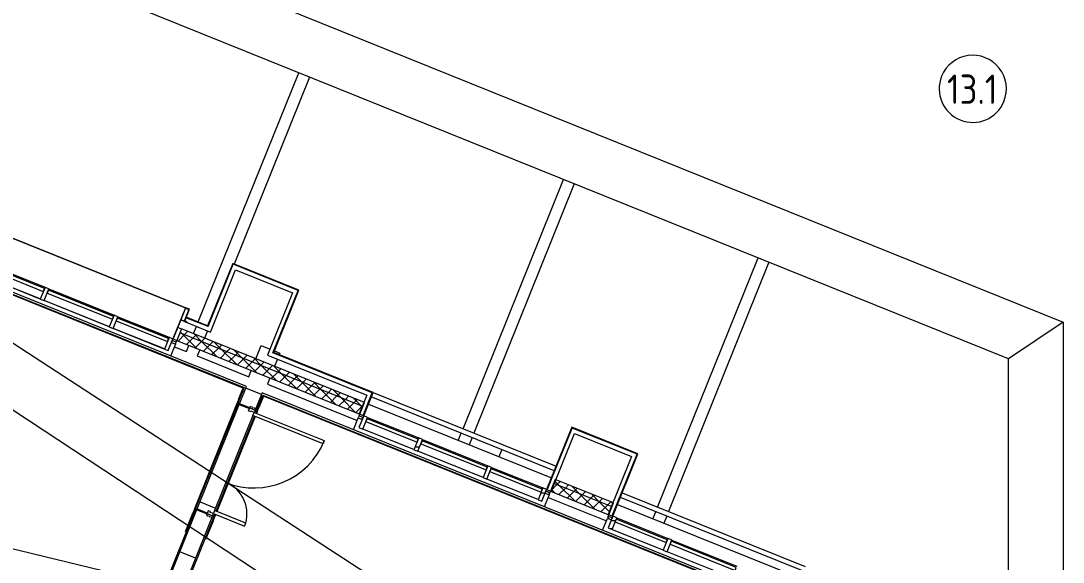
# Model space of a CAD drawing. Header units: millimetres. Extents: x -584918 to 2941280, y 3000189 to 4229862.
# Drawn here: x 201394 to 213811, y 3847667 to 3854113 of the extents above; entities that cross this region are included whole.
import ezdxf

# ---------------------------------------------------------------- set-up
doc = ezdxf.new("R2010")
doc.units = ezdxf.units.MM
doc.linetypes.add('ASVP_Невидимые', pattern=[5, 3, -2])
for name, color, linetype, lineweight in [('Витраж', 7, 'Continuous', 0), ('Двери', 7, 'Continuous', 0), ('Обобщенные модели', 7, 'Continuous', 0), ('Ограждение', 7, 'Continuous', 0), ('Оси', 7, 'Continuous', 0), ('Панели витража', 7, 'Continuous', 0), ('Перекрытие', 7, 'Continuous', 0), ('Стены', 7, 'Continuous', 0), ('Стены внутренние', 7, 'Continuous', 0), ('Стены наружные', 7, 'Continuous', 0), ('Стены отделка', 7, 'Continuous', 0), ('Стены перегородки', 7, 'Continuous', 0), ('Стены штриховка', 7, 'Continuous', 0), ('экспертиза ДУ', 1, 'Continuous', 0), ('экспертиза ДУ пояснения', 6, 'Continuous', 0)]:
    doc.layers.add(name, color=color, linetype=linetype, lineweight=lineweight)
doc.styles.add('GOST Common', font='', dxfattribs={"width": 0.9, "height": 700})
doc.styles.get('GOST Common').set_extended_font_data('GOST Common')
pattern_1 = [(45, (184030.3, 3824416.36), (-70.71068, 70.71068), []), (135, (184030.3, 3824416.36), (-70.71068, -70.71068), [])]

# ---------------------------------------------------------------- blocks, each defined once
blk = doc.blocks.new('ASVP_ДверьДеревянная_2 полотна - Межкомнатная 1300х2000h_полотна_ Г Пр _1220 в свету_-7189930-АР Этаж 02')
at = {"layer": 'Двери', "lineweight": 18}
for p, q in [((-650, 1000), (-610, 1000)), ((-650, 100), (-650, 1000)), ((-610, 1000), (-610, 100)), ((650, 500), (610, 500)), ((610, 500), (610, 100)), ((650, 100), (650, 500)), ((-680, 100), (-650, 100)), ((-680, 30), (-680, 100)), ((-640, 30), (-680, 30)), ((-610, 100), (-650, 100)), ((-650, 100), (-650, 60)), ((-650, 60), (-640, 60)), ((-640, 60), (-640, 30)), ((610, 100), (650, 100)), ((650, 60), (640, 60)), ((640, 60), (640, 30)), ((640, 30), (680, 30)), ((680, 100), (650, 100)), ((650, 100), (650, 60)), ((680, 30), (680, 100))]:
    blk.add_line(p, q, dxfattribs=at)
at = {"layer": 'Двери', "linetype": 'ASVP_Невидимые', "lineweight": 18}
for p, q in [((-700, 100), (-680, 100)), ((-700, 30), (-700, 100)), ((-680, 30), (-700, 30)), ((-680, 100), (-680, 30)), ((700, 100), (680, 100)), ((680, 100), (680, 30)), ((680, 30), (700, 30)), ((700, 30), (700, 100))]:
    blk.add_line(p, q, dxfattribs=at)
at = {"layer": 'Двери'}
for centre, radius, start, end in [((-650, 100), 900, 360, 90), ((650, 100), 400, 90, 180)]:
    blk.add_arc(centre, radius, start, end, dxfattribs=at)
blk = doc.blocks.new('ASVP_НАЛИЧНИК МДФ_Двери - Наличник дверной МДФ-7405303-АР Этаж 02')
at = {"layer": 'Обобщенные модели'}
for p, q in [((-680, 150), (-680, -1)), ((-670, -5), (-670, 150)), ((670, 150), (670, -5)), ((680, -1), (680, 150)), ((-681, 0), (-740, 0)), ((-740, 0), (-740, -5)), ((-681, -1), (-681, 0)), ((740, 0), (681, 0)), ((681, 0), (681, -1)), ((740, -5), (740, 0)), ((-735, -10), (-675, -10)), ((-680, -1), (-681, -1)), ((675, -10), (735, -10)), ((681, -1), (680, -1))]:
    blk.add_line(p, q, dxfattribs=at)
for centre, start, end in [((-735, -5), 180, 270), ((-675, -5), 270, 360), ((675, -5), 180, 270), ((735, -5), 270, 360)]:
    blk.add_arc(centre, 5, start, end, dxfattribs=at)
blk = doc.blocks.new('ASVP_НАЛИЧНИК МДФ_Двери - Наличник дверной МДФ-7488626-АР Этаж 02')
at = {"layer": 'Обобщенные модели'}
for p, q in [((-681, 0), (-740, 0)), ((-740, 0), (-740, -5)), ((-681, -1), (-681, 0)), ((-680, 20), (-680, -1)), ((-670, -5), (-670, 20)), ((670, 20), (670, -5)), ((680, -1), (680, 20)), ((740, 0), (681, 0)), ((681, 0), (681, -1)), ((740, -5), (740, 0)), ((-735, -10), (-675, -10)), ((-680, -1), (-681, -1)), ((675, -10), (735, -10)), ((681, -1), (680, -1))]:
    blk.add_line(p, q, dxfattribs=at)
for centre, start, end in [((-735, -5), 180, 270), ((-675, -5), 270, 360), ((675, -5), 180, 270), ((735, -5), 270, 360)]:
    blk.add_arc(centre, 5, start, end, dxfattribs=at)
blk = doc.blocks.new('Откос с зашивкой _верх_низ_ - Откос-7921191-АР Этаж 02')
at = {"layer": 'Обобщенные модели'}
for p, q in [((-1180, 300), (-1180, -100)), ((-1175, 300), (-1180, 300)), ((-1175, -100), (-1175, 300)), ((1180, 300), (1175, 300)), ((1175, 300), (1175, -100)), ((1180, -100), (1180, 300)), ((-1220, 55), (-1255, 55)), ((-1255, 55), (-1255, 50)), ((-1255, 50), (-1225, 50)), ((-1225, 50), (-1225, -100)), ((-1220, -95), (-1220, 55)), ((-1220, 55), (-1180, 55)), ((1180, 55), (1220, 55)), ((1255, 55), (1220, 55)), ((1220, 55), (1220, -95)), ((1225, -100), (1225, 50)), ((1225, 50), (1255, 50)), ((1255, 50), (1255, 55)), ((-1225, -100), (-1175, -100)), ((-1175, -95), (-1220, -95)), ((-1180, -100), (-1175, -100)), ((-1175, -100), (-1175, -95)), ((-1175, -100), (1175, -100)), ((1175, -100), (-1175, -100)), ((1220, -95), (1175, -95)), ((1175, -95), (1175, -100)), ((1175, -100), (1180, -100)), ((1175, -100), (1225, -100))]:
    blk.add_line(p, q, dxfattribs=at)
blk = doc.blocks.new('Стены 23 - Стены 1-7694397-АР Этаж 02')
at = {"layer": 'Стены'}
blk.add_line((23092, 24592), (23057, 24506), dxfattribs=at)
blk = doc.blocks.new('Системная панель - Cтеклопакет Двухкамерный_36 мм-6485460-АР Этаж 02')
at = {"layer": 'Панели витража', "lineweight": 18}
for p, q in [((418, 18), (-418, 18)), ((-418, 18), (-418, -18)), ((418, -18), (418, 18)), ((-418, -18), (418, -18))]:
    blk.add_line(p, q, dxfattribs=at)
blk = doc.blocks.new('Системная панель - Cтеклопакет Двухкамерный_36 мм-7864038-АР Этаж 02')
at = {"layer": 'Панели витража', "lineweight": 18}
for p, q in [((328, 18), (-328, 18)), ((-328, 18), (-328, -18)), ((328, -18), (328, 18)), ((-328, -18), (328, -18))]:
    blk.add_line(p, q, dxfattribs=at)
blk = doc.blocks.new('Системная панель - Глухая панель_25 мм-V105-АР Этаж 02')
at = {"layer": 'Панели витража'}
h = blk.add_hatch(dxfattribs=at)
h.set_pattern_fill('FP_21', color=256, style=0, pattern_type=2)
h.set_pattern_definition([(336.949, (13726.22, 31163.47), (58.73255, 138.0235), [])])
h.paths.add_polyline_path([(-25, 12), (-25, -13), (25, -13), (25, 12), (14, 12)])
at = {"layer": 'Панели витража', "lineweight": 18}
for p, q in [((25, 12), (-25, 12)), ((-25, 12), (-25, -13)), ((25, -13), (25, 12)), ((-25, -13), (25, -13))]:
    blk.add_line(p, q, dxfattribs=at)
blk = doc.blocks.new('Прямоугольный импост - 50х150_RAL 3009-6573670-АР Этаж 02')
at = {"layer": 'Витраж'}
for p, q in [((274, 31693), (1050, 31381)), ((994, 31241), (218, 31554))]:
    blk.add_line(p, q, dxfattribs=at)
blk = doc.blocks.new('Прямоугольный импост - 50х150_RAL 3009-7836373-АР Этаж 02')
at = {"layer": 'Витраж'}
for p, q in [((-382, 31957), (228, 31712)), ((171, 31573), (-438, 31818))]:
    blk.add_line(p, q, dxfattribs=at)
blk = doc.blocks.new('Прямоугольный импост - 50х150_RAL 3009-V107-АР Этаж 02')
at = {"layer": 'Витраж', "lineweight": 18}
for p, q in [((-25, 35), (25, 35)), ((-25, -115), (-25, 35)), ((25, 35), (25, -115)), ((25, -115), (-25, -115))]:
    blk.add_line(p, q, dxfattribs=at)
blk = doc.blocks.new('Прямоугольный импост - 50х150_RAL 3009-V108-АР Этаж 02')
at = {"layer": 'Витраж'}
h = blk.add_hatch(dxfattribs=at)
h.set_pattern_fill('FP_24', color=256, style=0, pattern_type=2)
h.set_pattern_definition([(158.051, (13776.2, -31163.5), (-284.821, -706.768), []), (158.051, (13811.9, -31074.9), (-284.821, -706.768), []), (158.051, (13847.4, -30986.8), (-284.821, -706.768), []), (158.051, (13953.95, -30722.44), (-284.821, -706.768), [])])
h.paths.add_polyline_path([(-25, -115), (-25, 35), (25, 35), (25, -115)])
at = {"layer": 'Витраж', "lineweight": 18}
for p, q in [((-25, 35), (25, 35)), ((-25, -115), (-25, 35)), ((25, 35), (25, -115)), ((25, -115), (-25, -115))]:
    blk.add_line(p, q, dxfattribs=at)
blk = doc.blocks.new('Системная панель - Глухая панель_25 мм-V109-АР Этаж 02')
at = {"layer": 'Панели витража'}
h = blk.add_hatch(dxfattribs=at)
h.set_pattern_fill('FP_25', color=256, style=0, pattern_type=2)
h.set_pattern_definition([(336.949, (12926.22, 31163.47), (58.73255, 138.0235), [])])
h.paths.add_polyline_path([(-25, 12), (-25, -13), (25, -13), (25, 12), (-2, 12)])
at = {"layer": 'Панели витража', "lineweight": 18}
for p, q in [((25, 12), (-25, 12)), ((-25, 12), (-25, -13)), ((25, -13), (25, 12)), ((-25, -13), (25, -13))]:
    blk.add_line(p, q, dxfattribs=at)
blk = doc.blocks.new('Системная панель - Глухая панель_25 мм-V110-АР Этаж 02')
at = {"layer": 'Панели витража', "lineweight": 18}
for p, q in [((25, 12.5), (-25, 12.5)), ((-25, 12.5), (-25, -12.5)), ((25, -12.5), (25, 12.5)), ((-25, -12.5), (25, -12.5))]:
    blk.add_line(p, q, dxfattribs=at)
blk = doc.blocks.new('Прямоугольный импост - 50х150_RAL 3009-V111-АР Этаж 02')
at = {"layer": 'Витраж'}
h = blk.add_hatch(dxfattribs=at)
h.set_pattern_fill('FP_26', color=256, style=0, pattern_type=2)
h.set_pattern_definition([(158.051, (12876.2, -31163.5), (-284.821, -706.768), []), (158.051, (12911.9, -31074.9), (-284.821, -706.768), []), (158.051, (12947.4, -30986.8), (-284.821, -706.768), []), (158.051, (13053.95, -30722.44), (-284.821, -706.768), [])])
h.paths.add_polyline_path([(-25, -115), (-25, 35), (25, 35), (25, -115)])
at = {"layer": 'Витраж', "lineweight": 18}
for p, q in [((-25, 35), (25, 35)), ((-25, -115), (-25, 35)), ((25, 35), (25, -115)), ((25, -115), (-25, -115))]:
    blk.add_line(p, q, dxfattribs=at)
blk = doc.blocks.new('Прямоугольный импост - 50х150_RAL 3009-V112-АР Этаж 02')
at = {"layer": 'Витраж'}
h = blk.add_hatch(dxfattribs=at)
h.set_pattern_fill('FP_27', color=256, style=0, pattern_type=2)
h.set_pattern_definition([(158.051, (12169.56, -31163.5), (-284.821, -706.768), []), (158.051, (12205.25, -31074.9), (-284.821, -706.768), []), (158.051, (12240.8, -30986.8), (-284.821, -706.768), []), (158.051, (12347.3, -30722.44), (-284.821, -706.768), [])])
h.paths.add_polyline_path([(-25, -115), (-25, 35), (25, 35), (25, -115)])
at = {"layer": 'Витраж', "lineweight": 18}
for p, q in [((-25, 35), (25, 35)), ((-25, -115), (-25, 35)), ((25, 35), (25, -115)), ((25, -115), (-25, -115))]:
    blk.add_line(p, q, dxfattribs=at)
blk = doc.blocks.new('Прямоугольный импост - 50х150_RAL 3009-V113-АР Этаж 02')
at = {"layer": 'Витраж'}
h = blk.add_hatch(dxfattribs=at)
h.set_pattern_fill('FP_28', color=256, style=0, pattern_type=2)
h.set_pattern_definition([(158.051, (11282.9, -31163.5), (-284.821, -706.768), []), (158.051, (11318.6, -31074.9), (-284.821, -706.768), []), (158.051, (11354.1, -30986.8), (-284.821, -706.768), []), (158.051, (11460.6, -30722.44), (-284.821, -706.768), [])])
h.paths.add_polyline_path([(-25, -115), (-25, 35), (25, 35), (25, -115)])
at = {"layer": 'Витраж', "lineweight": 18}
for p, q in [((-25, 35), (25, 35)), ((-25, -115), (-25, 35)), ((25, 35), (25, -115)), ((25, -115), (-25, -115))]:
    blk.add_line(p, q, dxfattribs=at)
blk = doc.blocks.new('Прямоугольный импост - 50х150_RAL 3009-V114-АР Этаж 02')
at = {"layer": 'Витраж'}
h = blk.add_hatch(dxfattribs=at)
h.set_pattern_fill('FP_29', color=256, style=0, pattern_type=2)
h.set_pattern_definition([(158.051, (10576.2, -31163.5), (-284.821, -706.768), []), (158.051, (10611.9, -31074.9), (-284.821, -706.768), []), (158.051, (10647.4, -30986.8), (-284.821, -706.768), []), (158.051, (10753.95, -30722.44), (-284.821, -706.768), [])])
h.paths.add_polyline_path([(-25, -115), (-25, 35), (25, 35), (25, -115), (23, -115)])
at = {"layer": 'Витраж', "lineweight": 18}
for p, q in [((-25, 35), (25, 35)), ((-25, -115), (-25, 35)), ((25, 35), (25, -115)), ((25, -115), (-25, -115))]:
    blk.add_line(p, q, dxfattribs=at)
blk = doc.blocks.new('Системная панель - Глухая панель_25 мм-V115-АР Этаж 02')
at = {"layer": 'Панели витража', "lineweight": 18}
for p, q in [((25, 12.5), (-25, 12.5)), ((-25, 12.5), (-25, -12.5)), ((25, -12.5), (25, 12.5)), ((-25, -12.5), (25, -12.5))]:
    blk.add_line(p, q, dxfattribs=at)
blk = doc.blocks.new('Прямоугольный импост - 50х150_RAL 3009-V116-АР Этаж 02')
at = {"layer": 'Витраж'}
h = blk.add_hatch(dxfattribs=at)
h.set_pattern_fill('FP_30', color=256, style=0, pattern_type=2)
h.set_pattern_definition([(158.051, (8076.2, -31163.5), (-284.821, -706.768), []), (158.051, (8111.9, -31074.9), (-284.821, -706.768), []), (158.051, (8147.4, -30986.8), (-284.821, -706.768), []), (158.051, (8253.95, -30722.44), (-284.821, -706.768), [])])
h.paths.add_polyline_path([(-25, -115), (-25, 35), (25, 35), (25, -115)])
at = {"layer": 'Витраж', "lineweight": 18}
for p, q in [((-25, 35), (25, 35)), ((-25, -115), (-25, 35)), ((25, 35), (25, -115)), ((25, -115), (-25, -115))]:
    blk.add_line(p, q, dxfattribs=at)
blk = doc.blocks.new('Прямоугольный импост - 50х150_RAL 3009-V117-АР Этаж 02')
at = {"layer": 'Витраж'}
h = blk.add_hatch(dxfattribs=at)
h.set_pattern_fill('FP_31', color=256, style=0, pattern_type=2)
h.set_pattern_definition([(158.051, (7369.56, -31163.5), (-284.821, -706.768), []), (158.051, (7405.26, -31074.9), (-284.821, -706.768), []), (158.051, (7440.8, -30986.8), (-284.821, -706.768), []), (158.051, (7547.3, -30722.44), (-284.821, -706.768), [])])
h.paths.add_polyline_path([(-25, -115), (-25, 35), (25, 35), (25, -115)])
at = {"layer": 'Витраж', "lineweight": 18}
for p, q in [((-25, 35), (25, 35)), ((-25, -115), (-25, 35)), ((25, 35), (25, -115)), ((25, -115), (-25, -115))]:
    blk.add_line(p, q, dxfattribs=at)
blk = doc.blocks.new('Прямоугольный импост - 50х150_RAL 3009-V118-АР Этаж 02')
at = {"layer": 'Витраж'}
h = blk.add_hatch(dxfattribs=at)
h.set_pattern_fill('FP_32', color=256, style=0, pattern_type=2)
h.set_pattern_definition([(158.051, (6482.9, -31163.5), (-284.821, -706.768), []), (158.051, (6518.6, -31074.9), (-284.821, -706.768), []), (158.051, (6554.1, -30986.8), (-284.821, -706.768), []), (158.051, (6660.6, -30722.44), (-284.821, -706.768), [])])
h.paths.add_polyline_path([(-25, -115), (-25, 35), (25, 35), (25, -115)])
at = {"layer": 'Витраж', "lineweight": 18}
for p, q in [((-25, 35), (25, 35)), ((-25, -115), (-25, 35)), ((25, 35), (25, -115)), ((25, -115), (-25, -115))]:
    blk.add_line(p, q, dxfattribs=at)
blk = doc.blocks.new('Ограждение - Ограждение-7956331-АР Этаж 02')
at = {"layer": 'Ограждение'}
for p, q in [((7440, 35113), (29781, 26110)), ((29131, 25671), (7800, 34267)), ((29781, 26110), (29131, 25671)), ((29781, 26110), (29781, 22841)), ((29131, 23083), (29131, 25671))]:
    blk.add_line(p, q, dxfattribs=at)
blk = doc.blocks.new('Системная панель - Глухая панель_25 мм-V126-АР Этаж 02')
at = {"layer": 'Панели витража', "lineweight": 18}
for p, q in [((25, 12.5), (-25, 12.5)), ((-25, 12.5), (-25, -12.5)), ((25, -12.5), (25, 12.5)), ((-25, -12.5), (25, -12.5))]:
    blk.add_line(p, q, dxfattribs=at)
blk = doc.blocks.new('Системная панель - Cтеклопакет Двухкамерный_36 мм-V127-АР Этаж 02')
at = {"layer": 'Панели витража', "lineweight": 18}
for p, q in [((328, 18), (-328, 18)), ((-328, 18), (-328, -18)), ((328, -18), (328, 18)), ((-328, -18), (328, -18))]:
    blk.add_line(p, q, dxfattribs=at)
blk = doc.blocks.new('Системная панель - Cтеклопакет Двухкамерный_36 мм-V128-АР Этаж 02')
at = {"layer": 'Панели витража', "lineweight": 18}
for p, q in [((418, 18), (-418, 18)), ((-418, 18), (-418, -18)), ((418, -18), (418, 18)), ((-418, -18), (418, -18))]:
    blk.add_line(p, q, dxfattribs=at)
blk = doc.blocks.new('Прямоугольный импост - 50х150_RAL 3009-V130-АР Этаж 02')
at = {"layer": 'Витраж'}
for p, q in [((18520, 26173), (19129, 25928)), ((19073, 25789), (18464, 26034))]:
    blk.add_line(p, q, dxfattribs=at)
blk = doc.blocks.new('Прямоугольный импост - 50х150_RAL 3009-V131-АР Этаж 02')
at = {"layer": 'Витраж'}
for p, q in [((17697, 26505), (18473, 26192)), ((18417, 26053), (17641, 26366))]:
    blk.add_line(p, q, dxfattribs=at)
blk = doc.blocks.new('Прямоугольный импост - 50х150_RAL 3009-V119-АР Этаж 02')
at = {"layer": 'Витраж', "lineweight": 18}
for p, q in [((-25, 35), (25, 35)), ((-25, -115), (-25, 35)), ((25, 35), (25, -115)), ((25, -115), (-25, -115))]:
    blk.add_line(p, q, dxfattribs=at)
blk = doc.blocks.new('Ось сетки - Круг_Ø8 мм-6577-АР Этаж 02')
at = {"layer": 'Оси'}
for start, end in [(360, 180), (180, 360)]:
    blk.add_arc((0, 0), 4, start, end, dxfattribs=at)

msp = doc.modelspace()

# ---------------------------------------------------------------- hatches: boundary and pattern name
at = {"layer": 'Стены наружные'}
h = msp.add_hatch(dxfattribs=at)
h.set_pattern_fill('FP_36', color=256, style=0, pattern_type=2)
h.set_pattern_definition(pattern_1)
h.paths.add_polyline_path([(213661.203, 3846219.846), (213661.203, 3846273.754), (210728.183, 3847455.717), (210709.495, 3847409.341), (213611.203, 3846239.996)])
h.paths.add_polyline_path([(208437.073, 3848325.093), (208455.762, 3848371.469), (207767.543, 3848648.811), (207748.854, 3848602.435), (208399.696, 3848340.155)])
h.paths.add_polyline_path([(205469.013, 3849521.177), (205487.702, 3849567.553), (203308.032, 3850445.927), (203289.343, 3850399.551), (205431.635, 3849536.239)])
h.paths.add_polyline_path([(201016.922, 3851315.303), (201035.611, 3851361.679), (200339.972, 3851642.011), (200321.283, 3851595.635), (200979.545, 3851330.365)])
h.paths.add_polyline_path([(198048.862, 3852511.387), (198067.551, 3852557.763), (196884.964, 3853034.328), (196866.275, 3852987.952), (198011.484, 3852526.449)])
h = msp.add_hatch(dxfattribs=at)
h.set_pattern_fill('FP_36', color=256, style=0, pattern_type=2)
h.set_pattern_definition(pattern_1)
h.paths.add_polyline_path([(213611.203, 3846132.181), (213611.203, 3846239.996), (210709.495, 3847409.341), (210672.117, 3847316.589), (213586.571, 3846142.107)])
h.paths.add_polyline_path([(208399.696, 3848232.341), (208437.073, 3848325.093), (207748.854, 3848602.435), (207711.477, 3848509.683), (208324.94, 3848262.466)])
h.paths.add_polyline_path([(205431.635, 3849428.425), (205469.013, 3849521.177), (203289.343, 3850399.551), (203251.966, 3850306.799), (205356.88, 3849458.55)])
h.paths.add_polyline_path([(200979.545, 3851222.551), (201016.922, 3851315.303), (200321.283, 3851595.635), (200283.905, 3851502.883), (200904.789, 3851252.676)])
h.paths.add_polyline_path([(198011.484, 3852418.635), (198048.862, 3852511.387), (196959.027, 3852950.574), (196921.649, 3852857.822), (197936.729, 3852448.76)])
h = msp.add_hatch(dxfattribs=at)
h.set_pattern_fill('FP_17', color=256, style=0, pattern_type=2)
h.set_pattern_definition([(45, (184030.3, 3824416.36), (-235.7317, 235.7317), []), (45, (184187.46, 3824416.36), (-235.7317, 235.7317), [])])
h.paths.add_polyline_path([(203623.596, 3850471.856), (203626.587, 3850479.276), (203364.099, 3850585.055), (203361.109, 3850577.635), (203619.166, 3850473.641)])

# ---------------------------------------------------------------- linework, layer by layer
at = {"layer": 'Перекрытие'}
for p, q in [((203507.864, 3850527.119), (204703.948, 3853495.18)), ((204833.801, 3853442.851), (203936.738, 3851216.806)), ((206661.428, 3849256.28), (207857.512, 3852224.34)), ((207987.365, 3852172.012), (206791.281, 3849203.951)), ((208980.226, 3848321.839), (210176.31, 3851289.9)), ((210306.162, 3851237.571), (209110.078, 3848269.511)), ((203451.798, 3850387.992), (203486.185, 3850473.323)), ((203616.038, 3850420.995), (203581.65, 3850335.663)), ((203222.064, 3850232.597), (203365.829, 3850174.662)), ((203365.829, 3850174.662), (203395.731, 3850248.864)), ((204193.813, 3850088.97), (204257.355, 3850246.649)), ((204257.355, 3850246.649), (204361.237, 3850204.786)), ((203525.584, 3850196.535), (203495.682, 3850122.333)), ((203495.682, 3850122.333), (204107.844, 3849875.641)), ((204414.833, 3850183.187), (204479.959, 3850156.942)), ((204479.959, 3850156.942), (204472.484, 3850138.392)), ((204450.805, 3850084.596), (204416.417, 3849999.264)), ((204107.844, 3849875.641), (204137.746, 3849949.843)), ((204360.351, 3849860.136), (204330.449, 3849785.935)), ((204259.57, 3849663.558), (204074.066, 3849738.313)), ((204330.449, 3849785.935), (205401.733, 3849354.223)), ((203494.713, 3848300.659), (203995.573, 3849543.534)), ((203999.311, 3849552.809), (204006.786, 3849571.36)), ((204158.65, 3849413.128), (203702.643, 3848281.555)), ((206605.362, 3849117.152), (206639.749, 3849202.484)), ((206769.602, 3849150.155), (206735.215, 3849064.824)), ((203528.353, 3848384.135), (203713.856, 3848309.38)), ((207674.154, 3848438.471), (208369.794, 3848158.139)), ((203483.499, 3848272.833), (203490.975, 3848291.384)), ((208924.159, 3848182.712), (208958.547, 3848268.043)), ((209088.399, 3848215.715), (209054.012, 3848130.383)), ((203474.64, 3847715.768), (203289.136, 3847790.523))]:
    msp.add_line(p, q, dxfattribs=at)
at = {"layer": 'Стены внутренние'}
for p, q in [((204042.503, 3849740.251), (197049.01, 3852558.524)), ((203234.211, 3850262.742), (203177.211, 3850121.295)), ((203251.966, 3850306.799), (203243.556, 3850285.93)), ((203992.043, 3849615.036), (204042.503, 3849740.251)), ((204283.658, 3849643.069), (204233.198, 3849517.854)), ((211778.01, 3846622.957), (204283.658, 3849643.069)), ((203465.018, 3848307.234), (203969.616, 3849559.385)), ((203977.023, 3849551.01), (203476.162, 3848308.134)), ((203721.193, 3848274.079), (204177.201, 3849405.652)), ((204186.476, 3849401.914), (203730.469, 3848270.341)), ((204192.152, 3849442.753), (204199.627, 3849461.303)), ((204210.771, 3849462.203), (204201.427, 3849439.015)), ((205356.88, 3849242.921), (205413.881, 3849384.368)), ((205423.225, 3849407.556), (205431.635, 3849428.425)), ((207704.057, 3848512.673), (207695.647, 3848491.804)), ((207686.302, 3848468.616), (207629.301, 3848327.169)), ((203354.121, 3848032.046), (203442.592, 3848251.583)), ((203698.767, 3848218.428), (203706.242, 3848236.978)), ((203715.518, 3848233.241), (203706.173, 3848210.053)), ((208391.286, 3848211.472), (208399.696, 3848232.341)), ((203683.747, 3848154.401), (203595.276, 3847934.864)), ((208324.94, 3848046.837), (208381.941, 3848188.284)), ((203354.121, 3848032.046), (203363.397, 3848028.308)), ((203595.276, 3847934.864), (203586.001, 3847938.602))]:
    msp.add_line(p, q, dxfattribs=at)
at = {"layer": 'Стены наружные'}
for p, q in [((203266.294, 3850462.747), (203308.032, 3850445.927)), ((203342.42, 3850531.259), (203300.681, 3850548.079)), ((203251.966, 3850306.799), (203210.243, 3850323.613)), ((207748.134, 3848755.821), (205568.465, 3849634.196)), ((205590.144, 3849687.992), (207769.813, 3848809.617)), ((205534.078, 3849548.864), (207713.747, 3848670.49)), ((208558.205, 3848491.908), (210737.874, 3847613.533)), ((208502.138, 3848352.78), (210681.807, 3847474.405)), ((210716.195, 3847559.737), (208536.526, 3848438.111))]:
    msp.add_line(p, q, dxfattribs=at)
at = {"layer": 'Стены отделка'}
for p, q in [((204081.542, 3849756.863), (197032.398, 3852597.563)), ((197043.473, 3852571.537), (204055.516, 3849745.789)), ((203918.187, 3851224.281), (203619.166, 3850482.266)), ((204706.578, 3850906.571), (203918.187, 3851224.281)), ((203651.283, 3850406.791), (203950.305, 3851148.806)), ((203950.305, 3851148.806), (204631.103, 3850874.454)), ((204631.103, 3850874.454), (204332.082, 3850132.439)), ((204407.557, 3850164.556), (204706.578, 3850906.571)), ((203364.099, 3850585.055), (203342.42, 3850531.259)), ((203619.166, 3850482.266), (203364.099, 3850585.055)), ((203342.42, 3850531.259), (203651.283, 3850406.791)), ((204332.082, 3850132.439), (205514.669, 3849655.875)), ((205590.144, 3849687.992), (204407.557, 3850164.556)), ((204055.516, 3849745.789), (203988.236, 3849578.835)), ((204006.786, 3849571.36), (204081.542, 3849756.863)), ((204267.045, 3849682.108), (204192.29, 3849496.604)), ((204210.84, 3849489.129), (204278.12, 3849656.082)), ((211817.049, 3846639.569), (204267.045, 3849682.108)), ((204278.12, 3849656.082), (211791.023, 3846628.494)), ((205514.669, 3849655.875), (205424.215, 3849431.415)), ((205478.011, 3849409.736), (205590.144, 3849687.992)), ((203988.236, 3849578.835), (204006.786, 3849571.36)), ((204192.29, 3849496.604), (204210.84, 3849489.129)), ((205424.215, 3849431.415), (205478.011, 3849409.736)), ((207956.702, 3849273.377), (207657.681, 3848531.362)), ((208745.093, 3848955.667), (207956.702, 3849273.377)), ((207711.477, 3848509.683), (207988.819, 3849197.902)), ((207988.819, 3849197.902), (208669.618, 3848923.55)), ((208669.618, 3848923.55), (208392.276, 3848235.331)), ((208446.072, 3848213.652), (208745.093, 3848955.667)), ((207657.681, 3848531.362), (207711.477, 3848509.683)), ((203464.949, 3848280.309), (200370.082, 3840600.452)), ((200381.156, 3840574.426), (203483.499, 3848272.833)), ((203483.499, 3848272.833), (203464.949, 3848280.309)), ((208392.276, 3848235.331), (208446.072, 3848213.652)), ((203669.003, 3848198.078), (201912.255, 3843838.739)), ((201930.805, 3843831.264), (203687.554, 3848190.602)), ((203687.554, 3848190.602), (203669.003, 3848198.078))]:
    msp.add_line(p, q, dxfattribs=at)
at = {"layer": 'Стены перегородки'}
for p, q in [((203308.032, 3850445.927), (203251.966, 3850306.799)), ((205487.702, 3849567.553), (203308.032, 3850445.927)), ((203251.966, 3850306.799), (205431.635, 3849428.425)), ((205431.635, 3849428.425), (205487.702, 3849567.553)), ((207760.123, 3848651.801), (207704.057, 3848512.673)), ((208455.762, 3848371.469), (207760.123, 3848651.801)), ((207704.057, 3848512.673), (208399.696, 3848232.341)), ((208399.696, 3848232.341), (208455.762, 3848371.469))]:
    msp.add_line(p, q, dxfattribs=at)
at = {"layer": 'Стены штриховка'}
for p, q in [((203623.596, 3850471.856), (203922.617, 3851213.871)), ((204696.168, 3850902.142), (203922.617, 3851213.871)), ((204397.147, 3850160.126), (204696.168, 3850902.142)), ((203623.596, 3850471.856), (203361.109, 3850577.635)), ((203619.166, 3850482.266), (203626.587, 3850479.276)), ((205469.013, 3849521.177), (203289.343, 3850399.551)), ((205579.734, 3849683.562), (204397.147, 3850160.126)), ((205470.591, 3849412.726), (205579.734, 3849683.562)), ((207665.101, 3848528.372), (207961.132, 3849262.966)), ((208734.682, 3848951.237), (207961.132, 3849262.966)), ((208438.651, 3848216.642), (208734.682, 3848951.237)), ((208437.073, 3848325.093), (207741.434, 3848605.425))]:
    msp.add_line(p, q, dxfattribs=at)
at = {"layer": 'экспертиза ДУ'}
for points in [[(206393.311, 3846119.358), (103297.279, 3914078.128)], [(103297.279, 3914078.128), (207300.809, 3846367.657)]]:
    msp.add_lwpolyline(points, dxfattribs=at)
at = {"layer": 'экспертиза ДУ пояснения'}
msp.add_lwpolyline([(127632.222, 3865719.663), (207300.809, 3846367.657)], dxfattribs=at)

# ---------------------------------------------------------------- block references
at = {"layer": 'Витраж'}
for name, p in [('Прямоугольный импост - 50х150_RAL 3009-7836373-АР Этаж 02', (201453.816, 3819227.796)), ('Прямоугольный импост - 50х150_RAL 3009-V130-АР Этаж 02', (182552.458, 3825011.915)), ('Прямоугольный импост - 50х150_RAL 3009-6573670-АР Этаж 02', (201453.816, 3819227.796)), ('Прямоугольный импост - 50х150_RAL 3009-V131-АР Этаж 02', (184030.304, 3824416.364)), ('Прямоугольный импост - 50х150_RAL 3009-7836373-АР Этаж 02', (202931.663, 3818632.246)), ('Прямоугольный импост - 50х150_RAL 3009-V130-АР Этаж 02', (184030.304, 3824416.364)), ('Прямоугольный импост - 50х150_RAL 3009-7836373-АР Этаж 02', (205905.907, 3817433.67)), ('Прямоугольный импост - 50х150_RAL 3009-6573670-АР Этаж 02', (205905.907, 3817433.67)), ('Прямоугольный импост - 50х150_RAL 3009-7836373-АР Этаж 02', (207383.753, 3816838.12)), ('Прямоугольный импост - 50х150_RAL 3009-7836373-АР Этаж 02', (208873.967, 3816237.586)), ('Прямоугольный импост - 50х150_RAL 3009-6573670-АР Этаж 02', (208873.967, 3816237.586))]:
    msp.add_blockref(name, p, dxfattribs=at)
at = {"layer": 'Витраж', "extrusion": (0, 0, -1), "rotation": 21.9486990835427}
for name, p in [('Прямоугольный импост - 50х150_RAL 3009-V118-АР Этаж 02', (-201691.473, 3850897.919)), ('Прямоугольный импост - 50х150_RAL 3009-V119-АР Этаж 02', (-201691.473, 3850897.919)), ('Прямоугольный импост - 50х150_RAL 3009-V117-АР Этаж 02', (-202513.873, 3850566.504)), ('Прямоугольный импост - 50х150_RAL 3009-V119-АР Этаж 02', (-202513.873, 3850566.504)), ('Прямоугольный импост - 50х150_RAL 3009-V116-АР Этаж 02', (-203169.32, 3850302.369)), ('Прямоугольный импост - 50х150_RAL 3009-V119-АР Этаж 02', (-203169.32, 3850302.369)), ('Прямоугольный импост - 50х150_RAL 3009-V114-АР Этаж 02', (-205488.117, 3849367.928)), ('Прямоугольный импост - 50х150_RAL 3009-V113-АР Этаж 02', (-206143.564, 3849103.793)), ('Прямоугольный импост - 50х150_RAL 3009-V112-АР Этаж 02', (-206965.964, 3848772.378)), ('Прямоугольный импост - 50х150_RAL 3009-V111-АР Этаж 02', (-207621.41, 3848508.243)), ('Прямоугольный импост - 50х150_RAL 3009-V108-АР Этаж 02', (-208456.177, 3848171.844)), ('Прямоугольный импост - 50х150_RAL 3009-V107-АР Этаж 02', (-209111.624, 3847907.709))]:
    msp.add_blockref(name, p, dxfattribs=at)
at = {"layer": 'Двери', "rotation": 248.0513009164577}
msp.add_blockref('ASVP_ДверьДеревянная_2 полотна - Межкомнатная 1300х2000h_полотна_ Г Пр _1220 в свету_-7189930-АР Этаж 02', (203837.895, 3848884.719), dxfattribs=at)
at = {"layer": 'Обобщенные модели'}
for name, p, rotation in [('Откос с зашивкой _верх_низ_ - Откос-7921191-АР Этаж 02', (202227.904, 3851042.969), 158.0513009164575), ('ASVP_НАЛИЧНИК МДФ_Двери - Наличник дверной МДФ-7405303-АР Этаж 02', (203726.592, 3848929.572), 248.0513009164577), ('ASVP_НАЛИЧНИК МДФ_Двери - Наличник дверной МДФ-7488626-АР Этаж 02', (203949.197, 3848839.866), 68.05130091645752)]:
    msp.add_blockref(name, p, dxfattribs=dict(at, rotation=rotation))
at = {"layer": 'Ограждение'}
msp.add_blockref('Ограждение - Ограждение-7956331-АР Этаж 02', (184030.304, 3824416.364), dxfattribs=at)
at = {"layer": 'Оси', "xscale": 99.99999999999994, "yscale": 99.99999999999994, "zscale": 99.99999999999994, "rotation": 338.0513009164571}
msp.add_blockref('Ось сетки - Круг_Ø8 мм-6577-АР Этаж 02', (212734.467, 3853303.775), dxfattribs=at)
at = {"layer": 'Панели витража', "rotation": 158.0513009164573}
for name, p in [('Системная панель - Cтеклопакет Двухкамерный_36 мм-7864038-АР Этаж 02', (201363.75, 3851029.987)), ('Системная панель - Cтеклопакет Двухкамерный_36 мм-V127-АР Этаж 02', (201363.75, 3851029.987)), ('Системная панель - Cтеклопакет Двухкамерный_36 мм-6485460-АР Этаж 02', (202102.673, 3850732.212)), ('Системная панель - Cтеклопакет Двухкамерный_36 мм-V128-АР Этаж 02', (202102.673, 3850732.212)), ('Системная панель - Cтеклопакет Двухкамерный_36 мм-7864038-АР Этаж 02', (202841.596, 3850434.437)), ('Системная панель - Cтеклопакет Двухкамерный_36 мм-V127-АР Этаж 02', (202841.596, 3850434.437)), ('Системная панель - Глухая панель_25 мм-V115-АР Этаж 02', (203215.696, 3850283.68)), ('Системная панель - Глухая панель_25 мм-V126-АР Этаж 02', (203215.696, 3850283.68)), ('Системная панель - Глухая панель_25 мм-V110-АР Этаж 02', (205441.741, 3849386.617)), ('Системная панель - Cтеклопакет Двухкамерный_36 мм-7864038-АР Этаж 02', (205815.84, 3849235.861)), ('Системная панель - Cтеклопакет Двухкамерный_36 мм-6485460-АР Этаж 02', (206554.764, 3848938.086)), ('Системная панель - Cтеклопакет Двухкамерный_36 мм-7864038-АР Этаж 02', (207293.687, 3848640.311)), ('Системная панель - Глухая панель_25 мм-V109-АР Этаж 02', (207667.786, 3848489.554)), ('Системная панель - Глухая панель_25 мм-V105-АР Этаж 02', (208409.802, 3848190.533)), ('Системная панель - Cтеклопакет Двухкамерный_36 мм-7864038-АР Этаж 02', (208783.901, 3848039.777)), ('Системная панель - Cтеклопакет Двухкамерный_36 мм-6485460-АР Этаж 02', (209522.824, 3847742.002))]:
    msp.add_blockref(name, p, dxfattribs=at)
at = {"layer": 'Стены'}
msp.add_blockref('Стены 23 - Стены 1-7694397-АР Этаж 02', (184030.304, 3824416.364), dxfattribs=at)

# ---------------------------------------------------------------- texts
at = {"layer": 'Оси', "insert": (212427.757, 3853474.164), "char_height": 350, "width": 757.59469, "attachment_point": 1, "style": 'GOST Common'}
msp.add_mtext('13.1', dxfattribs=at)

doc.saveas('drawing.dxf')
